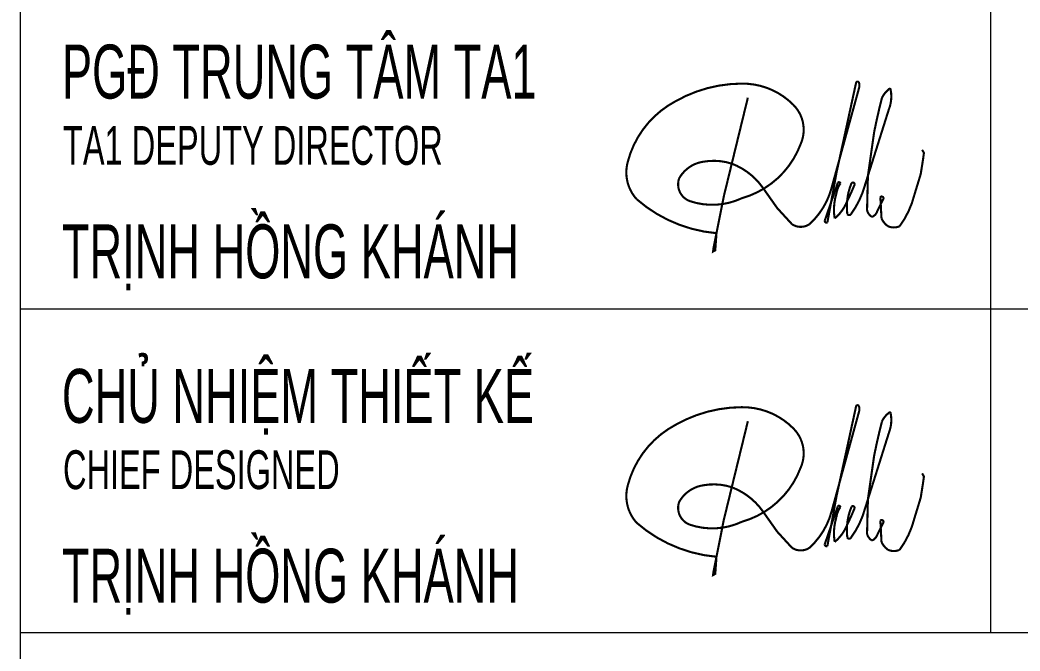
# Model space of a CAD drawing. Header units: millimetres. Extents: x -470 to 125, y -325 to 641.
# Drawn here: x 51.29 to 84.06, y -220 to -199.32 of the extents above; entities that cross this region are included whole.
import ezdxf
from ezdxf.enums import TextEntityAlignment as Align

# ---------------------------------------------------------------- set-up
doc = ezdxf.new("R2010")
doc.units = ezdxf.units.MM
doc.header["$MEASUREMENT"] = 0
doc.layers.add('N2-TEXT02', color=2, linetype='Continuous', lineweight=20)
doc.styles.add('Arial', font='arial_1.ttf')

# ---------------------------------------------------------------- blocks, each defined once
blk = doc.blocks.new('cky a khanh')
at = {"const_width": 12}
blk.add_lwpolyline([(0, 0), (-111.5, -457.3), (-137.5, -564), (-196.7, -861.6), (-199.2, -880.6), (-186.5, -873.7), (-179.6, -775.6, -0.159444), (-637, -580.5, -0.254994), (-687.2, -367.2, -0.211053), (-412.8, -19.9, -0.128827), (-35.8, 80.5, -0.202824), (258.9, -39.6, -0.314739), (301.7, -266.7, -0.238263), (-34.1, -575.3, -0.194715), (-332.2, -591.9, -0.407273), (-393.5, -462.3, -0.23522), (-253.6, -366.3, -0.122237), (-92.1, -377.6, -0.150645), (86.5, -516.5), (168, -632), (252.6, -724.3, 0.300479), (352.1, -724.3, 0.146899), (479.6, -514.2), (637.4, 59.4, 0.145963), (634.4, 89.4, 0.443861), (619.8, 87.9), (508, -425.5), (455, -714.1, -0.604131), (440, -703.9), (514.8, -486.8, -0.694987), (529.4, -491.1, 0.116033), (507, -547.7, 0.11841), (496.8, -690.9, 0.126138), (567.9, -593.2, 0.014971), (610.8, -497.8, 0.758818), (593.4, -488.9, 0.081744), (567.9, -593.2, 0.043618), (568.9, -666.2, 0.560191), (590, -666.2, 0.092156), (669.5, -502.3), (728.3, -316.1), (806.4, -68.2, 0.145214), (816.9, 46.7, 0.68409), (807.9, 49.1, 0.11679), (767.4, -0.7, 0.013375), (722.8, -196.1), (686.9, -447.4), (682.4, -629.3, 0.199207), (690.7, -663.4, 0.103104), (710.3, -682.5, 0.219077), (740.3, -649.9), (774.9, -580.3, 0.581339), (766.2, -565.8, 0.380063), (758.3, -570.2), (764.7, -691, 0.132908), (802.8, -736.3, 0.198054), (868.1, -736.3, 0.098218), (953.1, -555), (989, -437.8), (1001.9, -356.5), (1007.6, -315.6), (997, -298.4)], format="xyb", dxfattribs=at)

msp = doc.modelspace()

# ---------------------------------------------------------------- linework, layer by layer
at = {"layer": 'N2-TEXT02'}
for p, q in [((51.29, 84.921), (51.29, -315.079)), ((83.108, -219.389), (83.108, -187.571)), ((51.29, -208.783), (114.926, -208.783)), ((51.29, -219.389), (114.926, -219.389)), ((51.29, -219.389), (114.926, -219.389))]:
    msp.add_line(p, q, dxfattribs=at)

# ---------------------------------------------------------------- block references
at = {"layer": 'N2-TEXT02', "xscale": 0.00572727272727271, "yscale": 0.00572727272727271, "zscale": 0.00572727272727271}
for p in [(75.143, -201.862), (75.143, -212.468)]:
    msp.add_blockref('cky a khanh', p, dxfattribs=at)

# ---------------------------------------------------------------- texts
at = {"layer": 'N2-TEXT02', "style": 'Arial', "width": 0.6}
for s, p in [('PGĐ TRUNG TÂM TA1', (52.663, -201.891)), ('TRỊNH HỒNG KHÁNH', (52.663, -207.783)), ('CHỦ NHIỆM THIẾT KẾ', (52.663, -212.521)), ('TRỊNH HỒNG KHÁNH', (52.663, -218.414))]:
    msp.add_text(s, height=1.76768, dxfattribs=at).set_placement(p)
for s, p in [('TA1 DEPUTY DIRECTOR', (52.699, -203.426)), ('CHIEF DESIGNED', (52.699, -214.056))]:
    msp.add_text(s, height=1.27273, dxfattribs=at).set_placement(p, align=Align.MIDDLE_LEFT)

doc.saveas('drawing.dxf')
